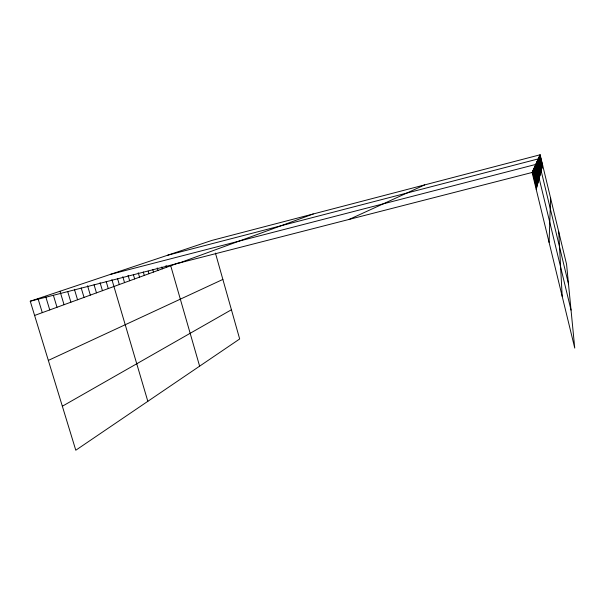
<?xml version="1.0" encoding="UTF-8"?>
<svg xmlns="http://www.w3.org/2000/svg" width="605" height="605" viewBox="0 0 605 605"><rect width="100%" height="100%" fill="white"/><g stroke="black" fill="none" stroke-linecap="round" stroke-linejoin="round"><path stroke-width="0.91" d="M549.083 242.355L550.603 198.145M536.204 189.297L542.655 165.188M540.136 154.774L566.567 264.279L574.75 348.087L532.113 172.47L540.136 154.774L211.863 240.427L30.25 301.214L75.791 450.226L239.671 338.974L215.433 253.087M62.345 406.227L231.428 309.752M48.34 360.406L222.867 279.427M349.214 219.396L424.687 184.896M34.598 315.455L178.793 262.827M179.443 262.941L313.299 213.958M167.683 255.212L538.269 158.903L568.488 283.942M110.367 274.398L535.765 164.424L571.044 310.131M30.25 301.214L532.113 172.47M38.017 298.613L42.289 312.649M53.399 295.346L57.006 307.272M45.821 296.957L49.754 309.919M67.707 291.595L70.898 302.205M59.993 291.255L64.054 304.701M81.199 287.942L84.034 297.41M74.415 289.311L77.553 299.777M94.062 284.789L96.467 292.873M87.551 285.772L90.334 295.111M111.895 279.578L147.832 401.319M106.193 281.567L108.265 288.562M100.075 282.709L102.442 290.687M122.807 276.719L124.547 282.626M117.544 278.557L119.306 284.539M138.25 272.772L139.528 277.158M133.35 274.496L134.65 278.935M128.079 275.373L129.659 280.758M152.762 269.512L153.496 272.053M148.202 271.146L148.951 273.717M143.279 271.947L144.293 275.419M170.723 265.769L199.62 366.161M166.042 265.512L166.556 267.289M161.785 267.047L162.299 268.839M157.217 267.917L157.95 270.427M539.857 155.387L542.428 166.027M539.713 155.704L542.314 166.458M539.569 156.029L542.193 166.897M539.418 156.362L542.072 167.351M539.267 156.695L541.951 167.812M539.108 157.043L541.823 168.288M538.949 157.398L541.694 168.765M538.783 157.761L541.566 169.264M538.616 158.132L541.43 169.771M538.442 158.51L541.286 170.285M538.087 159.296L540.999 171.359M537.905 159.705L540.855 171.911M537.709 160.128L540.704 172.486M537.52 160.552L540.545 173.068M537.316 160.998L540.386 173.665M537.111 161.444L540.22 174.285M536.907 161.913L540.053 174.913M536.688 162.382L539.879 175.563M536.469 162.874L539.698 176.229M536.242 163.373L539.516 176.91M536.007 163.894L539.327 177.613M535.508 164.983L538.926 179.103M535.251 165.566L538.715 179.889M534.979 166.163L538.503 180.706M534.699 166.776L538.276 181.538M534.412 167.411L538.042 182.407M534.117 168.061L537.807 183.292M533.807 168.742L537.558 184.215M533.489 169.438L537.308 185.168M533.164 170.156L537.043 186.143M532.823 170.905L536.771 187.164M532.476 171.676L536.491 188.208M540 155.077L542.541 165.604M558.733 231.828L562.189 296.344"/></g></svg>
